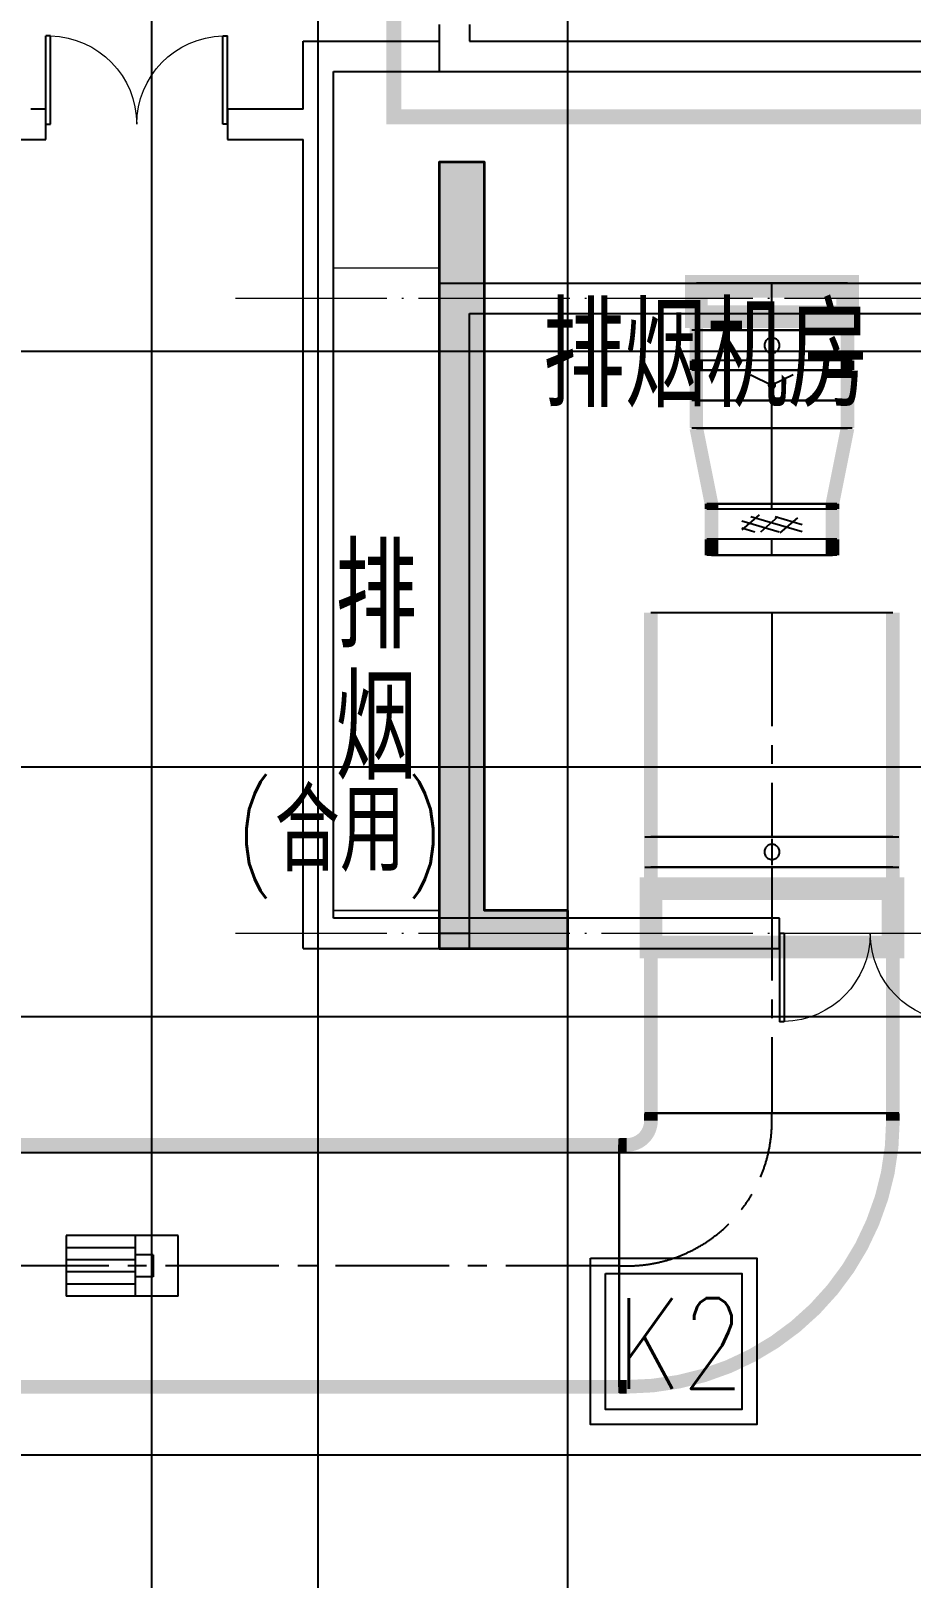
# Model space of a CAD drawing. Extents: x 369444 to 684549, y -549309 to 575337.
# Drawn here: x 482574 to 488394, y 265542 to 275774 of the extents above; entities that cross this region are included whole.
import ezdxf

# ---------------------------------------------------------------- set-up
doc = ezdxf.new("R2010")
doc.units = 0
doc.header["$LTSCALE"] = 1000
doc.header["$MEASUREMENT"] = 0
for name, pattern in [('CENTER2', [1.125, 0.75, -0.125, 0.125, -0.125]), ('DASH', [0.35, 0.25, -0.1]), ('DOTE', [2.42, 2, -0.2, 0.02, -0.2])]:
    doc.linetypes.add(name, pattern=pattern)
for name, color, linetype in [('COLUMN', 9, 'Continuous'), ('DOTE', 1, 'Continuous'), ('DUCT-排烟中心线', 5, 'CENTER2'), ('DUCT-排烟法兰', 4, 'Continuous'), ('DUCT-排烟管', 2, 'Continuous'), ('DUCT-排烟管端线', 4, 'Continuous'), ('DUCT-排烟阀门', 7, 'Continuous'), ('WALL', 9, 'Continuous'), ('WINDOW', 4, 'Continuous'), ('车库集水坑', 60, 'Continuous'), ('车库风井', 6, 'Continuous'), ('防火分区线', 7, 'Continuous'), ('颜洞口', 1, 'Continuous'), ('风管标注', 3, 'Continuous')]:
    doc.layers.add(name, color=color, linetype=linetype)
for name, color, linetype, lineweight in [('DOTE2', 122, 'DOTE', 9), ('S_ConcWall', 3, 'Continuous', 35), ('TEXT', 7, 'Continuous', 13)]:
    doc.layers.add(name, color=color, linetype=linetype, lineweight=lineweight)
doc.styles.add('_HZTXT', font='txt.shx', dxfattribs={"width": 0.8, "bigfont": 'HZTXT.shx'})

# ---------------------------------------------------------------- blocks, each defined once
blk = doc.blocks.new('A$C1AB468EA')
at = {"layer": 'S_ConcWall'}
h = blk.add_hatch(color=0, dxfattribs=at)
h.dxf.hatch_style = 1
h.paths.add_polyline_path([(-8550, 250), (-8550, -2600), (-8600, -2600), (-8600, -2800), (-8600, -2850), (-7950, -2850), (-7950, -3000), (-7700, -3000), (-7700, -2600), (-8300, -2600), (-8300, 0), (0, 0), (0, -2600), (-600, -2600), (-600, -2800), (0, -2800), (0, -2850), (200, -2850), (900, -2850), (900, -2600), (250, -2600), (250, 250)])
h.paths.add_polyline_path([(-2801, -2800), (-2800, -3350), (-2600, -3350), (-2600, -2600), (-5199, -2600), (-5200, -3350), (-5000, -3350), (-5000, -2800)])
h.paths.add_polyline_path([(2725, -2850), (3300, -2850), (3300, -2600), (2701, -2600), (2100, -2600), (2100, -2850), (2475, -2850), (2475, -4400), (2725, -4400)])
h.paths.add_polyline_path([(6300, -2850), (6300, -2600), (5550, -2600), (5100, -2600), (5100, -2850), (5500, -2850), (5500, -6200), (6350, -6200), (6350, -5950), (5750, -5950), (5750, -2850)])
h.paths.add_polyline_path([(10250, -2850), (10250, -5950), (9850, -5950), (9850, -6200), (10350, -6200), (10550, -6200), (10550, -6000), (10550, -2600), (9850, -2600), (9850, -2850)])
h.paths.add_polyline_path([(10550, -8300), (10250, -8300), (10250, -13250), (9700, -13250), (9700, -13500), (10550, -13500)])
h.paths.add_polyline_path([(6350, -13500), (7000, -13500), (7000, -13250), (6400, -13250), (6400, -10450), (6100, -10450), (6100, -13250), (5549, -13250), (5549, -13500)])
h.paths.add_polyline_path([(-700, -14100), (-950, -14100), (-950, -14500), (-450, -14500), (-450, -13500), (150, -13500), (150, -13250), (-450, -13250), (-450, -10950), (-700, -10950)])
h.paths.add_polyline_path([(250, -9210), (250, -8900), (0, -8900), (-450, -8900), (-1400, -8900), (-1400, -9210), (-650, -9210), (-450, -9210)])
h.paths.add_polyline_path([(0, -5950), (0, -6000), (0, -6200), (0, -7650), (250, -7650), (250, -6200), (800, -6200), (800, -5950)])
h.paths.add_polyline_path([(-3501, -5200), (-3500, -7400), (-4000, -7400), (-4000, -7600), (-3300, -7600), (-3300, -5000), (-4001, -5000), (-4001, -5200)])
h.paths.add_polyline_path([(-7250, -9210), (-7050, -9210), (-6300, -9210), (-6300, -8900), (-7250, -8900), (-7700, -8900), (-7950, -8900), (-7950, -9210)])
h.paths.add_polyline_path([(-7700, -6200), (-7700, -6000), (-7700, -5950), (-8500, -5950), (-8500, -6200), (-7950, -6200), (-7950, -7650), (-7700, -7650)])
h.paths.add_polyline_path([(-7000, -10949), (-7250, -10949), (-7250, -13250), (-7850, -13250), (-7850, -13500), (-7250, -13500), (-7250, -14500), (-6750, -14500), (-6750, -14100), (-7000, -14100)])
h.paths.add_polyline_path([(-14049, -13500), (-13249, -13500), (-13249, -13250), (-13800, -13250), (-13800, -10450), (-14100, -10450), (-14100, -13250), (-14700, -13250), (-14700, -13500)])
h.paths.add_polyline_path([(-17400, -13500), (-17400, -13250), (-17950, -13250), (-17950, -8300), (-18250, -8300), (-18250, -13500)])
h.paths.add_polyline_path([(-17950, -5950), (-17950, -2850), (-17550, -2850), (-17550, -2600), (-18250, -2600), (-18250, -6000), (-18250, -6200), (-18050, -6200), (-17550, -6200), (-17550, -5950)])
h.paths.add_polyline_path([(-10175, -2850), (-9800, -2850), (-9800, -2600), (-10400, -2600), (-11001, -2600), (-11001, -2850), (-10425, -2850), (-10425, -4400), (-10175, -4400)])
h.paths.add_polyline_path([(-13250, -2600), (-14000, -2600), (-14000, -2850), (-13450, -2850), (-13450, -5950), (-14050, -5950), (-14050, -6200), (-13200, -6200), (-13200, -2850), (-12801, -2850), (-12801, -2600)])
at = {"layer": 'S_ConcWall', "color": 0, "lineweight": 35, "ltscale": 1}
blk.add_lwpolyline([(-17400, -13250), (-17950, -13250), (-17950, -8300), (-18250, -8300), (-18250, -13500), (-17400, -13500)], close=True, dxfattribs=at)
blk = doc.blocks.new('$DorLib2D$00000002')
for p, q in [((-0.5, 0), (-0.5, 0.4875)), ((-0.475, 0.4875), (-0.5, 0.4875)), ((-0.475, 0), (-0.475, 0.4875)), ((0.475, 0), (0.475, 0.4875)), ((0.475, 0.4875), (0.5, 0.4875)), ((0.5, 0), (0.5, 0.4875)), ((-0.5, 0), (-0.475, 0)), ((0.5, 0), (0.475, 0))]:
    blk.add_line(p, q)
at = {"lineweight": 13}
for centre, start, end in [((-0.4875, 0), 0, 88.53072), ((0.4875, 0), 91.46928, 180)]:
    blk.add_arc(centre, 0.4875, start, end, dxfattribs=at)
blk = doc.blocks.new('ppljkghdfgdf')
h = blk.add_hatch(color=0)
h.dxf.hatch_style = 1
h.paths.add_polyline_path([(38490832371.5, 3905363301), (38490832371.5, 3905363101), (38490832571.5, 3905363101), (38490832571.5, 3905363301)])
at = {"color": 0}
blk.add_lwpolyline([(38490832371.5, 3905363301), (38490832371.5, 3905363101), (38490832571.5, 3905363101), (38490832571.5, 3905363301)], close=True, dxfattribs=at)
blk = doc.blocks.new('N-风管')
at = {"color": 0}
for p, q in [((38489319503.927834, 3905362280.368625, 2600.00001), (38489318762.927834, 3905362280.368625, 2600.00001)), ((38489318762.927834, 3905362280.368625, 2600.00001), (38489318762.927834, 3905361880.368625, 2600.00001)), ((38489319218.939217, 3905362280.368625, 2600.00001), (38489319218.939217, 3905361880.368625, 2600.00001)), ((38489319503.927834, 3905361880.368625, 2600.00001), (38489319503.927834, 3905362280.368625, 2600.00001)), ((38489319339.722229, 3905362152.368625, 2600.00001), (38489319218.939217, 3905362152.368625, 2600.00001)), ((38489319339.722229, 3905362152.368625, 2600.00001), (38489319339.722229, 3905362008.368625, 2600.00001))]:
    blk.add_line(p, q, dxfattribs=at)
at = {"color": 0, "linetype": 'Continuous'}
for p, q in [((38489319218.939217, 3905362200.368625, 2600.00001), (38489318762.927834, 3905362200.368625, 2600.00001)), ((38489319218.939217, 3905362120.368625, 2600.00001), (38489318762.927834, 3905362120.368625, 2600.00001)), ((38489319218.939217, 3905362040.368625, 2600.00001), (38489318762.927834, 3905362040.368625, 2600.00001)), ((38489319339.722229, 3905362008.368625, 2600.00001), (38489319218.939217, 3905362008.368625, 2600.00001)), ((38489319218.939217, 3905361960.368625, 2600.00001), (38489318762.927834, 3905361960.368625, 2600.00001)), ((38489319503.927834, 3905361880.368625, 2600.00001), (38489318762.927834, 3905361880.368625, 2600.00001))]:
    blk.add_line(p, q, dxfattribs=at)
at = {"layer": 'DUCT-排烟中心线', "color": 0}
for p, q in [((38489323430.66806, 3905368268.424896), (38489323430.66806, 3905368579.902155)), ((38489323430.66806, 3905368268.424896), (38489323430.66806, 3905368579.902155)), ((38489323430.66806, 3905368004.422597), (38489323430.66806, 3905368068.024896)), ((38489323430.66806, 3905367620.817109), (38489323430.66806, 3905367804.022598)), ((38489323430.66806, 3905367120.817109), (38489323430.66806, 3905367620.817109)), ((38489323430.66806, 3905367086.242393), (38489323430.66806, 3905367120.817109)), ((38489323430.66806, 3905366780.102156), (38489323430.66806, 3905366885.842393)), ((38489323430.66806, 3905366400.002155), (38489323430.66806, 3905364918.165392)), ((38489323430.66806, 3905364717.765392), (38489323430.66806, 3905363090.568634)), ((38489323430.66806, 3905363040.368634), (38489323430.66806, 3905363090.368634)), ((38489322420.468071, 3905362080.368633), (38489307620.327118, 3905362080.368516)), ((38489322420.668068, 3905362080.368633), (38489322470.668068, 3905362080.368634))]:
    blk.add_line(p, q, dxfattribs=at)
blk.add_arc((38489322470.66806, 3905363040.368637), 960.000003, 270.0000004536, 359.9999998292, dxfattribs=at)
at = {"layer": 'DUCT-排烟法兰', "color": 0}
for p, q in [((38489323960.66806, 3905368268.324896), (38489322900.66806, 3905368268.324896)), ((38489323960.66806, 3905368268.324896), (38489322900.66806, 3905368268.324896)), ((38489323960.66806, 3905368068.124896), (38489322900.66806, 3905368068.124896)), ((38489323960.66806, 3905367620.717109), (38489322900.66806, 3905367620.717109)), ((38489323860.66806, 3905367120.917109), (38489323000.66806, 3905367120.917109)), ((38489323860.66806, 3905367086.142393), (38489323000.66806, 3905367086.142393)), ((38489323860.66806, 3905366885.942393), (38489323000.66806, 3905366885.942393)), ((38489323860.66806, 3905366780.002155), (38489323000.66806, 3905366780.002155)), ((38489322590.66806, 3905364918.065392), (38489324270.66806, 3905364918.065392)), ((38489322590.66806, 3905364717.865393), (38489324270.66806, 3905364717.865393)), ((38489324270.66806, 3905363090.468634), (38489322590.66806, 3905363090.468634)), ((38489322420.568069, 3905362920.368633), (38489322420.568069, 3905361240.368633))]:
    blk.add_line(p, q, dxfattribs=at)
at = {"layer": 'DUCT-排烟法兰', "color": 0, "linetype": 'ByBlock'}
for p, q in [((38489323960.66806, 3905368004.322598), (38489322900.66806, 3905368004.322598)), ((38489323960.66806, 3905367804.122598), (38489322900.66806, 3905367804.122598))]:
    blk.add_line(p, q, dxfattribs=at)
at = {"layer": 'DUCT-排烟管', "color": 0, "const_width": 90}
for points in [[(38489322930.66806, 3905368579.902155), (38489322930.66806, 3905368268.424896)], [(38489322930.66806, 3905368579.902155), (38489322930.66806, 3905368268.424896)], [(38489323930.66806, 3905368268.424896), (38489323930.66806, 3905368579.902155)], [(38489323930.66806, 3905368268.424896), (38489323930.66806, 3905368579.902155)], [(38489322930.66806, 3905368068.224896), (38489322930.66806, 3905368268.224896)], [(38489323930.66806, 3905368268.224896), (38489323930.66806, 3905368068.224896)], [(38489322930.66806, 3905368068.024896), (38489322930.66806, 3905368004.422597)], [(38489322930.66806, 3905367804.222598), (38489322930.66806, 3905368004.222598)], [(38489323930.66806, 3905368004.422597), (38489323930.66806, 3905368068.024896)], [(38489323930.66806, 3905368004.222598), (38489323930.66806, 3905367804.222598)], [(38489322930.66806, 3905367804.022598), (38489322930.66806, 3905367620.817109)], [(38489323930.66806, 3905367620.817109), (38489323930.66806, 3905367804.022598)], [(38489323030.66806, 3905367120.817109), (38489322930.66806, 3905367620.817109)], [(38489323830.66806, 3905367120.817109), (38489323930.66806, 3905367620.817109)], [(38489323030.66806, 3905367120.817109), (38489323030.66806, 3905367086.242393)], [(38489323030.66806, 3905366886.042393), (38489323030.66806, 3905367086.042393)], [(38489323830.66806, 3905367086.242393), (38489323830.66806, 3905367120.817109)], [(38489323830.66806, 3905367086.042393), (38489323830.66806, 3905366886.042393)], [(38489323030.66806, 3905366885.842393), (38489323030.66806, 3905366780.102156)], [(38489323830.66806, 3905366780.102156), (38489323830.66806, 3905366885.842393)], [(38489322630.66806, 3905366400.002155), (38489322630.66806, 3905364918.165392)], [(38489324230.66806, 3905364918.165392), (38489324230.66806, 3905366400.002155)], [(38489322630.66806, 3905364717.965393), (38489322630.66806, 3905364917.965393)], [(38489324230.66806, 3905364917.965393), (38489324230.66806, 3905364717.965393)], [(38489322630.66806, 3905364717.765392), (38489322630.66806, 3905363090.568634)], [(38489324230.66806, 3905363090.568634), (38489324230.66806, 3905364717.765392)], [(38489322630.66806, 3905363090.368634), (38489322630.66806, 3905363040.368634)], [(38489324230.66806, 3905363040.368634), (38489324230.66806, 3905363090.368634)], [(38489322420.468063, 3905362880.368633), (38489307620.32711, 3905362880.368516)], [(38489322470.66806, 3905362880.368634), (38489322420.66806, 3905362880.368633)], [(38489307620.327133, 3905361280.368516), (38489322420.468079, 3905361280.368633)], [(38489322420.668083, 3905361280.368633), (38489322470.668083, 3905361280.368634)]]:
    blk.add_lwpolyline(points, dxfattribs=at)
for points in [[(38489322470.66806, 3905362880.368634, 0.4142135606), (38489322630.66806, 3905363040.368634)], [(38489322470.668083, 3905361280.368634, 0.4142135598), (38489324230.66806, 3905363040.368634)]]:
    blk.add_lwpolyline(points, format="xyb", dxfattribs=at)
at = {"layer": 'DUCT-排烟管端线', "color": 0}
for p, q in [((38489323930.66806, 3905368579.902155), (38489322930.66806, 3905368579.902155)), ((38489323930.66806, 3905368579.902155), (38489322930.66806, 3905368579.902155)), ((38489322930.66806, 3905368268.424896), (38489323930.66806, 3905368268.424896)), ((38489322930.66806, 3905368268.424896), (38489323930.66806, 3905368268.424896)), ((38489323930.66806, 3905368268.224896), (38489322930.66806, 3905368268.224896)), ((38489323930.66806, 3905368068.224896), (38489322930.66806, 3905368068.224896)), ((38489323930.66806, 3905368068.024896), (38489322930.66806, 3905368068.024896)), ((38489322930.66806, 3905368004.422597), (38489323930.66806, 3905368004.422597)), ((38489322930.66806, 3905368004.222598), (38489323930.66806, 3905368004.222598)), ((38489322930.66806, 3905367804.222598), (38489323930.66806, 3905367804.222598)), ((38489323930.66806, 3905367804.022598), (38489322930.66806, 3905367804.022598)), ((38489322930.66806, 3905367620.817109), (38489323930.66806, 3905367620.817109)), ((38489323930.66806, 3905367620.817109), (38489322930.66806, 3905367620.817109)), ((38489323830.66806, 3905367120.817109), (38489323030.66806, 3905367120.817109)), ((38489323030.66806, 3905367120.817109), (38489323830.66806, 3905367120.817109)), ((38489323030.66806, 3905367086.242393), (38489323830.66806, 3905367086.242393)), ((38489323830.66806, 3905367086.042393), (38489323030.66806, 3905367086.042393)), ((38489323830.66806, 3905366886.042393), (38489323030.66806, 3905366886.042393)), ((38489323830.66806, 3905366885.842393), (38489323030.66806, 3905366885.842393)), ((38489323030.66806, 3905366780.102156), (38489323830.66806, 3905366780.102156)), ((38489324230.66806, 3905366400.002155), (38489322630.66806, 3905366400.002155)), ((38489322630.66806, 3905364918.165392), (38489324230.66806, 3905364918.165392)), ((38489324230.66806, 3905364917.965393), (38489322630.66806, 3905364917.965393)), ((38489324230.66806, 3905364717.965393), (38489322630.66806, 3905364717.965393)), ((38489324230.66806, 3905364717.765392), (38489322630.66806, 3905364717.765392)), ((38489322630.66806, 3905363090.568634), (38489324230.66806, 3905363090.568634)), ((38489324230.66806, 3905363090.368634), (38489322630.66806, 3905363090.368634)), ((38489322420.468079, 3905361280.368633), (38489322420.468063, 3905362880.368633)), ((38489322420.668083, 3905361280.368633), (38489322420.66806, 3905362880.368633))]:
    blk.add_line(p, q, dxfattribs=at)
at = {"layer": 'DUCT-排烟阀门', "color": 0}
for p, q in [((38489323430.66806, 3905368255.724896), (38489323430.66806, 3905368080.724896)), ((38489323381.553703, 3905368177.593962), (38489323380.766724, 3905368171.364422)), ((38489323380.766724, 3905368171.364422), (38489323380.766724, 3905368165.08537)), ((38489323380.766724, 3905368165.08537), (38489323381.553703, 3905368158.85583)), ((38489323383.115227, 3905368183.675746), (38489323381.553703, 3905368177.593962)), ((38489323381.553703, 3905368158.85583), (38489323383.115227, 3905368152.774046)), ((38489323385.426697, 3905368189.513861), (38489323383.115227, 3905368183.675746)), ((38489323383.115227, 3905368152.774046), (38489323385.426697, 3905368146.935932)), ((38489323388.451668, 3905368195.016236), (38489323385.426697, 3905368189.513861)), ((38489323385.426697, 3905368146.935932), (38489323388.451668, 3905368141.433557)), ((38489323392.142403, 3905368200.096096), (38489323388.451668, 3905368195.016236)), ((38489323388.451668, 3905368141.433557), (38489323392.142403, 3905368136.353697)), ((38489323396.440697, 3905368204.673327), (38489323392.142403, 3905368200.096096)), ((38489323392.142403, 3905368136.353697), (38489323396.440697, 3905368131.776464)), ((38489323401.278801, 3905368208.675746), (38489323396.440697, 3905368204.673327)), ((38489323406.580383, 3905368212.04023), (38489323401.278801, 3905368208.675746)), ((38489323412.261833, 3905368214.71372), (38489323406.580383, 3905368212.04023)), ((38489323418.233566, 3905368216.654054), (38489323412.261833, 3905368214.71372)), ((38489323424.401398, 3905368217.830631), (38489323418.233566, 3905368216.654054)), ((38489323430.66806, 3905368218.224896), (38489323424.401398, 3905368217.830631)), ((38489323436.934723, 3905368217.830631), (38489323430.66806, 3905368218.224896)), ((38489323443.102547, 3905368216.654054), (38489323436.934723, 3905368217.830631)), ((38489323449.074287, 3905368214.71372), (38489323443.102547, 3905368216.654054)), ((38489323454.755737, 3905368212.04023), (38489323449.074287, 3905368214.71372)), ((38489323460.05732, 3905368208.675745), (38489323454.755737, 3905368212.04023)), ((38489323464.895416, 3905368204.673327), (38489323460.05732, 3905368208.675745)), ((38489323469.193733, 3905368200.096095), (38489323464.895416, 3905368204.673327)), ((38489323464.895416, 3905368131.776464), (38489323469.193733, 3905368136.353696)), ((38489323472.884453, 3905368195.016235), (38489323469.193733, 3905368200.096095)), ((38489323469.193733, 3905368136.353696), (38489323472.884453, 3905368141.433556)), ((38489323475.909416, 3905368189.51386), (38489323472.884453, 3905368195.016235)), ((38489323472.884453, 3905368141.433556), (38489323475.909416, 3905368146.935931)), ((38489323478.220886, 3905368183.675745), (38489323475.909416, 3905368189.51386)), ((38489323475.909416, 3905368146.935931), (38489323478.220886, 3905368152.774046)), ((38489323479.782417, 3905368177.593962), (38489323478.220886, 3905368183.675745)), ((38489323478.220886, 3905368152.774046), (38489323479.782417, 3905368158.85583)), ((38489323480.569397, 3905368171.364422), (38489323479.782417, 3905368177.593962)), ((38489323479.782417, 3905368158.85583), (38489323480.569397, 3905368165.08537)), ((38489323480.569397, 3905368165.08537), (38489323480.569397, 3905368171.364422)), ((38489323396.440697, 3905368131.776464), (38489323401.278801, 3905368127.774046)), ((38489323401.278801, 3905368127.774046), (38489323406.580383, 3905368124.409562)), ((38489323406.580383, 3905368124.409562), (38489323412.261833, 3905368121.736072)), ((38489323412.261833, 3905368121.736072), (38489323418.233566, 3905368119.795738)), ((38489323418.233566, 3905368119.795738), (38489323424.401398, 3905368118.619161)), ((38489323424.401398, 3905368118.619161), (38489323430.66806, 3905368118.224896)), ((38489323430.66806, 3905368118.224896), (38489323436.934723, 3905368118.619161)), ((38489323436.934723, 3905368118.619161), (38489323443.102547, 3905368119.795738)), ((38489323443.102547, 3905368119.795738), (38489323449.074287, 3905368121.736072)), ((38489323449.074287, 3905368121.736072), (38489323454.755737, 3905368124.409562)), ((38489323454.755737, 3905368124.409562), (38489323460.05732, 3905368127.774046)), ((38489323460.05732, 3905368127.774046), (38489323464.895416, 3905368131.776464)), ((38489323290.66806, 3905367974.222598), (38489323430.66806, 3905367904.222598)), ((38489323570.66806, 3905367974.222598), (38489323430.66806, 3905367904.222598)), ((38489323409.355721, 3905367910.286498), (38489323408.604362, 3905367906.267116)), ((38489323408.604362, 3905367906.267116), (38489323408.604362, 3905367902.178111)), ((38489323408.604362, 3905367902.178111), (38489323409.355721, 3905367898.158728)), ((38489323410.83284, 3905367914.09938), (38489323409.355721, 3905367910.286498)), ((38489323409.355721, 3905367898.158728), (38489323410.83284, 3905367894.345843)), ((38489323412.98542, 3905367917.575921), (38489323410.83284, 3905367914.09938)), ((38489323410.83284, 3905367894.345843), (38489323412.98542, 3905367890.869299)), ((38489323415.740173, 3905367920.59773), (38489323412.98542, 3905367917.575921)), ((38489323412.98542, 3905367890.869299), (38489323415.740173, 3905367887.847486)), ((38489323416.0849, 3905367907.760441), (38489323415.678902, 3905367904.936627)), ((38489323415.678902, 3905367904.936627), (38489323415.814636, 3905367902.087006)), ((38489323419.003258, 3905367923.061904), (38489323415.740173, 3905367920.59773)), ((38489323415.740173, 3905367887.847486), (38489323419.003258, 3905367885.383308)), ((38489323415.814636, 3905367902.087006), (38489323416.487228, 3905367899.31457)), ((38489323417.017982, 3905367910.456388), (38489323416.0849, 3905367907.760441)), ((38489323416.487228, 3905367899.31457), (38489323417.672348, 3905367896.719524)), ((38489323418.444397, 3905367912.927031), (38489323417.017982, 3905367910.456388)), ((38489323417.672348, 3905367896.719524), (38489323419.327164, 3905367894.395658)), ((38489323420.31263, 3905367915.083071), (38489323418.444397, 3905367912.927031)), ((38489323422.663589, 3905367924.884528), (38489323419.003258, 3905367923.061904)), ((38489323419.003258, 3905367885.383308), (38489323422.663589, 3905367883.560678)), ((38489323419.327164, 3905367894.395658), (38489323421.391869, 3905367892.426964)), ((38489323420.238297, 3905367906.752827), (38489323419.947929, 3905367904.733258)), ((38489323419.947929, 3905367904.733258), (38489323420.045013, 3905367902.695232)), ((38489323420.045013, 3905367902.695232), (38489323420.526039, 3905367900.712409)), ((38489323420.905632, 3905367908.680947), (38489323420.238297, 3905367906.752827)), ((38489323422.555122, 3905367916.846587), (38489323420.31263, 3905367915.083071)), ((38489323420.526039, 3905367900.712409), (38489323421.373627, 3905367898.856453)), ((38489323421.925797, 3905367910.447931), (38489323420.905632, 3905367908.680947)), ((38489323421.373627, 3905367898.856453), (38489323422.557137, 3905367897.194444)), ((38489323421.391869, 3905367892.426964), (38489323423.79184, 3905367890.884594)), ((38489323423.261932, 3905367911.989915), (38489323421.925797, 3905367910.447931)), ((38489323425.090843, 3905367918.153838), (38489323422.555122, 3905367916.846587)), ((38489323422.557137, 3905367897.194444), (38489323424.033813, 3905367895.786451)), ((38489323426.596497, 3905367926.003534), (38489323422.663589, 3905367924.884528)), ((38489323422.663589, 3905367883.560678), (38489323426.596497, 3905367882.441667)), ((38489323424.865753, 3905367913.251168), (38489323423.261932, 3905367911.989915)), ((38489323423.79184, 3905367890.884594), (38489323426.440338, 3905367889.824295)), ((38489323424.033813, 3905367895.786451), (38489323425.750237, 3905367894.683362)), ((38489323426.679283, 3905367914.186105), (38489323424.865753, 3905367913.251168)), ((38489323427.828117, 3905367918.957578), (38489323425.090843, 3905367918.153838)), ((38489323425.750237, 3905367894.683362), (38489323427.644417, 3905367893.925046)), ((38489323426.440338, 3905367889.824295), (38489323429.241638, 3905367889.284388)), ((38489323430.66806, 3905367926.380817), (38489323426.596497, 3905367926.003534)), ((38489323426.596497, 3905367882.441667), (38489323430.66806, 3905367882.064378)), ((38489323428.636963, 3905367914.760935), (38489323426.679283, 3905367914.186105)), ((38489323427.644417, 3905367893.925046), (38489323429.647888, 3905367893.53891)), ((38489323430.66806, 3905367919.228757), (38489323427.828117, 3905367918.957578)), ((38489323430.66806, 3905367914.954882), (38489323428.636963, 3905367914.760935)), ((38489323429.241638, 3905367889.284388), (38489323432.094482, 3905367889.284386)), ((38489323429.647888, 3905367893.53891), (38489323431.688232, 3905367893.53891)), ((38489323434.739616, 3905367926.003529), (38489323430.66806, 3905367926.380817)), ((38489323433.508003, 3905367918.957575), (38489323430.66806, 3905367919.228757)), ((38489323432.699158, 3905367914.760936), (38489323430.66806, 3905367914.954882)), ((38489323430.66806, 3905367882.064378), (38489323434.739616, 3905367882.441661)), ((38489323431.688232, 3905367893.53891), (38489323433.691704, 3905367893.925047)), ((38489323432.094482, 3905367889.284386), (38489323434.895782, 3905367889.824291)), ((38489323434.656853, 3905367914.186107), (38489323432.699158, 3905367914.760936)), ((38489323436.245293, 3905367918.153832), (38489323433.508003, 3905367918.957575)), ((38489323433.691704, 3905367893.925047), (38489323435.585876, 3905367894.683364)), ((38489323436.470383, 3905367913.251171), (38489323434.656853, 3905367914.186107)), ((38489323438.672531, 3905367924.884517), (38489323434.739616, 3905367926.003529)), ((38489323434.739616, 3905367882.441661), (38489323438.672531, 3905367883.560667)), ((38489323434.895782, 3905367889.824291), (38489323437.544281, 3905367890.884587)), ((38489323435.585876, 3905367894.683364), (38489323437.302307, 3905367895.786454)), ((38489323438.780998, 3905367916.846579), (38489323436.245293, 3905367918.153832)), ((38489323438.074188, 3905367911.989919), (38489323436.470383, 3905367913.251171)), ((38489323437.302307, 3905367895.786454), (38489323438.778976, 3905367897.194448)), ((38489323437.544281, 3905367890.884587), (38489323439.944252, 3905367892.426955)), ((38489323439.410316, 3905367910.447935), (38489323438.074188, 3905367911.989919)), ((38489323442.332863, 3905367923.061887), (38489323438.672531, 3905367924.884517)), ((38489323438.672531, 3905367883.560667), (38489323442.332863, 3905367885.383291)), ((38489323438.778976, 3905367897.194448), (38489323439.962486, 3905367898.856458)), ((38489323441.023491, 3905367915.083061), (38489323438.780998, 3905367916.846579)), ((38489323440.430489, 3905367908.680952), (38489323439.410316, 3905367910.447935)), ((38489323439.944252, 3905367892.426955), (38489323442.008957, 3905367894.395647)), ((38489323439.962486, 3905367898.856458), (38489323440.810081, 3905367900.712414)), ((38489323441.097816, 3905367906.752832), (38489323440.430489, 3905367908.680952)), ((38489323440.810081, 3905367900.712414), (38489323441.291107, 3905367902.695237)), ((38489323442.891724, 3905367912.927018), (38489323441.023491, 3905367915.083061)), ((38489323441.388191, 3905367904.733263), (38489323441.097816, 3905367906.752832)), ((38489323441.291107, 3905367902.695237), (38489323441.388191, 3905367904.733263)), ((38489323442.008957, 3905367894.395647), (38489323443.663773, 3905367896.719511)), ((38489323445.595947, 3905367920.597709), (38489323442.332863, 3905367923.061887)), ((38489323442.332863, 3905367885.383291), (38489323445.595947, 3905367887.847465)), ((38489323444.318138, 3905367910.456375), (38489323442.891724, 3905367912.927018)), ((38489323443.663773, 3905367896.719511), (38489323444.848892, 3905367899.314557)), ((38489323445.251221, 3905367907.760427), (38489323444.318138, 3905367910.456375)), ((38489323444.848892, 3905367899.314557), (38489323445.521477, 3905367902.086991)), ((38489323445.657219, 3905367904.936612), (38489323445.251221, 3905367907.760427)), ((38489323445.521477, 3905367902.086991), (38489323445.657219, 3905367904.936612)), ((38489323448.3507, 3905367917.575896), (38489323445.595947, 3905367920.597709)), ((38489323445.595947, 3905367887.847465), (38489323448.3507, 3905367890.869274)), ((38489323450.503281, 3905367914.099352), (38489323448.3507, 3905367917.575896)), ((38489323448.3507, 3905367890.869274), (38489323450.503281, 3905367894.345815)), ((38489323451.9804, 3905367910.286467), (38489323450.503281, 3905367914.099352)), ((38489323450.503281, 3905367894.345815), (38489323451.9804, 3905367898.158698)), ((38489323452.731758, 3905367906.267084), (38489323451.9804, 3905367910.286467)), ((38489323451.9804, 3905367898.158698), (38489323452.731758, 3905367902.178079)), ((38489323452.731758, 3905367902.178079), (38489323452.731758, 3905367906.267084)), ((38489323230.66806, 3905367007.414285), (38489323477.907547, 3905366936.042393)), ((38489323233.829552, 3905366947.649544), (38489323349.299599, 3905367047.649544)), ((38489323291.497391, 3905367036.042393), (38489323630.66806, 3905366938.132253)), ((38489323356.366676, 3905366936.042393), (38489323471.836731, 3905367036.042393)), ((38489323451.497391, 3905367036.042393), (38489323630.66806, 3905366984.320274)), ((38489323485.864037, 3905366927.917388), (38489323601.334099, 3905367027.917388)), ((38489323230.66806, 3905366961.226264), (38489323317.907547, 3905366936.042393)), ((38489323401.278801, 3905364858.416243), (38489323396.440697, 3905364854.413824)), ((38489323406.580383, 3905364861.780727), (38489323401.278801, 3905364858.416243)), ((38489323412.261833, 3905364864.454217), (38489323406.580383, 3905364861.780727)), ((38489323418.233566, 3905364866.394551), (38489323412.261833, 3905364864.454217)), ((38489323424.401398, 3905364867.571128), (38489323418.233566, 3905364866.394551)), ((38489323430.66806, 3905364867.965393), (38489323424.401398, 3905364867.571128)), ((38489323430.66806, 3905364905.465393), (38489323430.66806, 3905364730.465393)), ((38489323436.934723, 3905364867.571127), (38489323430.66806, 3905364867.965393)), ((38489323443.102547, 3905364866.394551), (38489323436.934723, 3905364867.571127)), ((38489323449.074287, 3905364864.454217), (38489323443.102547, 3905364866.394551)), ((38489323454.755737, 3905364861.780726), (38489323449.074287, 3905364864.454217)), ((38489323460.05732, 3905364858.416242), (38489323454.755737, 3905364861.780726)), ((38489323464.895416, 3905364854.413824), (38489323460.05732, 3905364858.416242)), ((38489323381.553703, 3905364827.334458), (38489323380.766724, 3905364821.104919)), ((38489323380.766724, 3905364821.104919), (38489323380.766724, 3905364814.825867)), ((38489323380.766724, 3905364814.825867), (38489323381.553703, 3905364808.596327)), ((38489323383.115227, 3905364833.416243), (38489323381.553703, 3905364827.334458)), ((38489323381.553703, 3905364808.596327), (38489323383.115227, 3905364802.514543)), ((38489323385.426697, 3905364839.254357), (38489323383.115227, 3905364833.416243)), ((38489323383.115227, 3905364802.514543), (38489323385.426697, 3905364796.676428)), ((38489323388.451668, 3905364844.756732), (38489323385.426697, 3905364839.254357)), ((38489323385.426697, 3905364796.676428), (38489323388.451668, 3905364791.174053)), ((38489323392.142403, 3905364849.836592), (38489323388.451668, 3905364844.756732)), ((38489323388.451668, 3905364791.174053), (38489323392.142403, 3905364786.094193)), ((38489323396.440697, 3905364854.413824), (38489323392.142403, 3905364849.836592)), ((38489323392.142403, 3905364786.094193), (38489323396.440697, 3905364781.516961)), ((38489323396.440697, 3905364781.516961), (38489323401.278801, 3905364777.514543)), ((38489323401.278801, 3905364777.514543), (38489323406.580383, 3905364774.150059)), ((38489323406.580383, 3905364774.150059), (38489323412.261833, 3905364771.476568)), ((38489323412.261833, 3905364771.476568), (38489323418.233566, 3905364769.536234)), ((38489323418.233566, 3905364769.536234), (38489323424.401398, 3905364768.359658)), ((38489323424.401398, 3905364768.359658), (38489323430.66806, 3905364767.965393)), ((38489323430.66806, 3905364767.965393), (38489323436.934723, 3905364768.359657)), ((38489323436.934723, 3905364768.359657), (38489323443.102547, 3905364769.536234)), ((38489323443.102547, 3905364769.536234), (38489323449.074287, 3905364771.476568)), ((38489323449.074287, 3905364771.476568), (38489323454.755737, 3905364774.150058)), ((38489323454.755737, 3905364774.150058), (38489323460.05732, 3905364777.514543)), ((38489323460.05732, 3905364777.514543), (38489323464.895416, 3905364781.516961)), ((38489323469.193733, 3905364849.836592), (38489323464.895416, 3905364854.413824)), ((38489323464.895416, 3905364781.516961), (38489323469.193733, 3905364786.094193)), ((38489323472.884453, 3905364844.756732), (38489323469.193733, 3905364849.836592)), ((38489323469.193733, 3905364786.094193), (38489323472.884453, 3905364791.174053)), ((38489323475.909416, 3905364839.254357), (38489323472.884453, 3905364844.756732)), ((38489323472.884453, 3905364791.174053), (38489323475.909416, 3905364796.676428)), ((38489323478.220886, 3905364833.416242), (38489323475.909416, 3905364839.254357)), ((38489323475.909416, 3905364796.676428), (38489323478.220886, 3905364802.514543)), ((38489323479.782417, 3905364827.334458), (38489323478.220886, 3905364833.416242)), ((38489323478.220886, 3905364802.514543), (38489323479.782417, 3905364808.596327)), ((38489323480.569397, 3905364821.104918), (38489323479.782417, 3905364827.334458)), ((38489323479.782417, 3905364808.596327), (38489323480.569397, 3905364814.825866)), ((38489323480.569397, 3905364814.825866), (38489323480.569397, 3905364821.104918))]:
    blk.add_line(p, q, dxfattribs=at)
at = {"layer": '颜洞口', "color": 0, "const_width": 150}
blk.add_lwpolyline([(38489322930.66806, 3905368358.540241), (38489323930.66806, 3905368358.540241), (38489323930.66806, 3905368559.079017), (38489322930.66806, 3905368559.079017)], close=True, dxfattribs=at)
at = {"layer": '颜洞口', "color": 0, "const_width": 150, "elevation": -3000}
blk.add_lwpolyline([(38489324230.66098, 3905364574.375164), (38489322630.670219, 3905364574.375164), (38489322630.670219, 3905364189.51786), (38489324230.66098, 3905364189.51786)], close=True, dxfattribs=at)

msp = doc.modelspace()

# ---------------------------------------------------------------- linework, layer by layer
at = {"layer": 'DOTE', "color": 8}
for p, q in [((483374.5, 59364.2), (483374.5, 476704.8)), ((484474.5, 261807), (484474.5, 476704.8)), ((486124.5, 261807), (486124.5, 476704.8))]:
    msp.add_line(p, q, dxfattribs=at)
at = {"layer": 'DOTE', "color": 8, "lineweight": -2}
for p, q in [((377844.4, 273657), (624570.9, 273657)), ((377844.4, 270907), (624570.9, 270907)), ((377844.4, 269257), (624570.9, 269257)), ((377844.4, 268357), (624570.9, 268357)), ((377844.4, 266357), (624570.9, 266357))]:
    msp.add_line(p, q, dxfattribs=at)
at = {"layer": 'DOTE2', "linetype": 'DOTE', "ltscale": 0.5}
for points in [[(483927.8, 274006.5), (489898.5, 274006.5)], [(483927.8, 269807), (489898.5, 269807)]]:
    msp.add_lwpolyline(points, dxfattribs=at)
at = {"layer": 'WALL', "linetype": 'ByBlock'}
for p, q in [((485274.5, 275817), (485274.5, 275507)), ((485474.5, 275817), (485474.5, 275707)), ((484374.5, 275707), (485274.5, 275707)), ((485274.5, 275707), (485274.5, 275507)), ((484574.5, 275507), (485274.5, 275507))]:
    msp.add_line(p, q, dxfattribs=at)
at = {"layer": 'WALL'}
for p, q in [((484374.5, 275257), (484374.5, 275707)), ((485474.5, 275707), (490374, 275707)), ((484574.5, 275157), (484574.5, 275507)), ((485274.5, 275507), (490274, 275507)), ((482674, 275257), (482574, 275257)), ((482674, 275057), (482674, 275257)), ((484374.5, 275257), (483874, 275257)), ((483874, 275257), (483874, 275057)), ((484574.5, 269907), (484574.5, 275157)), ((482374, 275057), (482674, 275057)), ((483874, 275057), (484374.5, 275057)), ((484374.5, 269707), (484374.5, 275057)), ((485274.5, 274106.5), (489674.5, 274106.5)), ((485274.5, 269807), (485274.5, 274106.5)), ((485474.5, 273906.5), (489474.5, 273906.5)), ((485474.5, 269807), (485474.5, 273906.5)), ((487524.7, 269907), (484574.5, 269907)), ((487524.7, 269707), (487524.7, 269907)), ((485274.5, 269807), (485474.5, 269807)), ((484374.5, 269707), (487524.7, 269707))]:
    msp.add_line(p, q, dxfattribs=at)
at = {"layer": '车库集水坑', "lineweight": -2, "elevation": 96.7}
for points in [[(486274.5, 267657), (487374.5, 267657), (487374.5, 266557), (486274.5, 266557)], [(486374.5, 267557), (487274.5, 267557), (487274.5, 266657), (486374.5, 266657)]]:
    msp.add_lwpolyline(points, close=True, dxfattribs=at)
at = {"layer": '车库风井', "linetype": 'DASH', "const_width": 10}
msp.add_lwpolyline([(484574.5, 274206.5), (485274.5, 274206.5), (485274.5, 269957), (484574.5, 269957)], close=True, dxfattribs=at)
at = {"layer": '防火分区线', "color": 195, "linetype": 'DASH', "ltscale": 8, "const_width": 100}
msp.add_lwpolyline([(521024.5, 235057), (521024.5, 266307), (517974.5, 266307), (517974.5, 268157), (514374.5, 268157), (514374.5, 266257), (493224.2, 266257), (493223.7, 270211.1), (489974, 270206.4), (489974, 275207), (484974.5, 275207), (484974.5, 278737), (482174.5, 278737), (482174.5, 281957), (451374.5, 281957), (451374.5, 230207)], dxfattribs=at)

# ---------------------------------------------------------------- block references
at = {"layer": 'COLUMN', "color": 8, "lineweight": -2}
msp.add_blockref('ppljkghdfgdf', (-38490347097.1, -3905093394.1), dxfattribs=at)
at = {"layer": 'S_ConcWall', "color": 8}
msp.add_blockref('A$C1AB468EA', (503524.5, 283207), dxfattribs=at)
at = {"layer": 'WINDOW', "xscale": -1200.000000476837, "yscale": 1200.000000476837, "zscale": 1200.000000476837}
msp.add_blockref('$DorLib2D$00000002', (483274, 275157), dxfattribs=at)
at = {"layer": 'WINDOW', "xscale": -1200, "yscale": 1200, "zscale": 1200, "rotation": 180}
msp.add_blockref('$DorLib2D$00000002', (488124.7, 269807), dxfattribs=at)
at = {"layer": '风管标注', "color": 8}
msp.add_blockref('N-风管', (-38488835956.2, -3905094473.4), dxfattribs=at)

# ---------------------------------------------------------------- texts
at = {"layer": 'TEXT', "color": 2, "style": '_HZTXT', "width": 0.8}
for s, p in [('排烟机房', (485960.3, 273286.3)), ('排', (484587.3, 271690.7)), ('烟', (484587.3, 270824))]:
    msp.add_text(s, height=675, dxfattribs=at).set_placement(p)
at = {"layer": 'TEXT', "color": 4, "style": '_HZTXT', "width": 0.8}
msp.add_text('(合用)', height=540, dxfattribs=at).set_placement((483925.7, 270216.1))
at = {"layer": '车库集水坑', "lineweight": -2, "style": '_HZTXT', "width": 0.8}
msp.add_text('K2', height=600, dxfattribs=at).set_placement((486445.1, 266794.1, 96.7))

doc.saveas('drawing.dxf')
